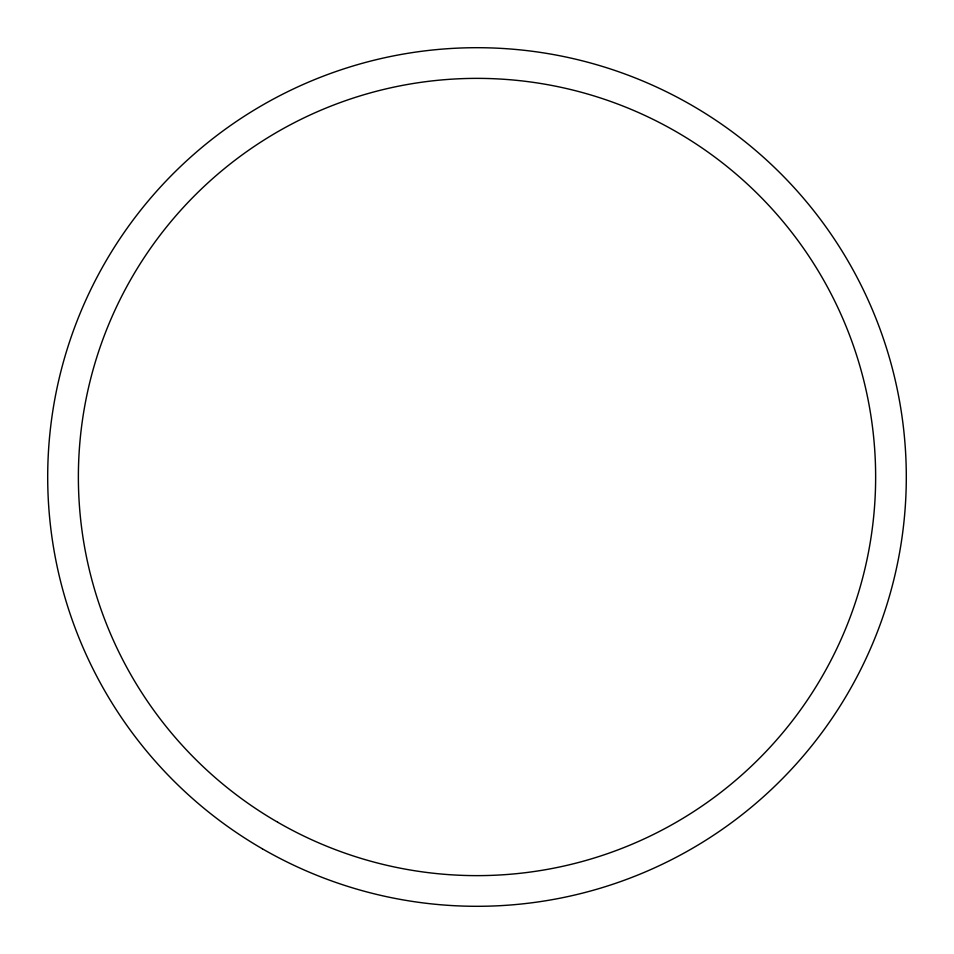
<?xml version="1.0" encoding="UTF-8"?>
<svg xmlns="http://www.w3.org/2000/svg" width="954" height="954" viewBox="0 0 954 954"><rect width="100%" height="100%" fill="white"/><g stroke="black" fill="none" stroke-linecap="round" stroke-linejoin="round"><path stroke-width="1.43" d="M262.35 848.786A429.3 429.3 0 0 0 906.3 477A429.3 429.3 0 0 0 262.35 105.214A429.3 429.3 0 0 0 262.35 848.786M277.686 822.229A398.641 398.641 0 0 0 875.641 477A398.641 398.641 0 0 0 277.686 131.771A398.641 398.641 0 0 0 277.686 822.229"/></g></svg>
